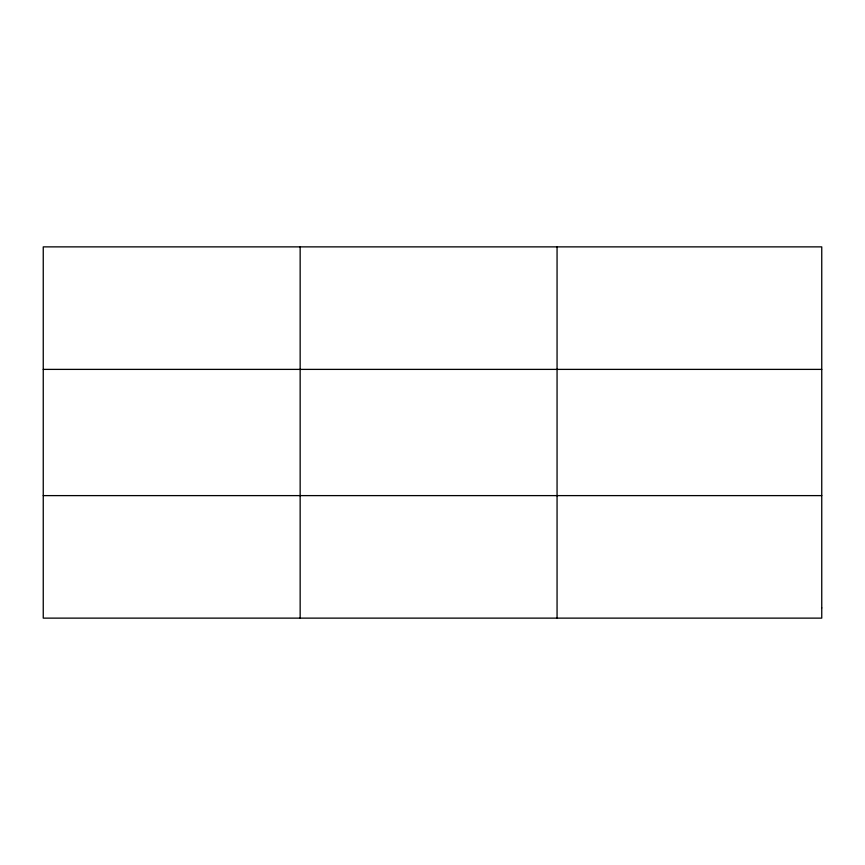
<?xml version="1.0" encoding="UTF-8"?>
<svg xmlns="http://www.w3.org/2000/svg" width="865" height="865" viewBox="0 0 865 865"><rect width="100%" height="100%" fill="white"/><g stroke="black" fill="none" stroke-linecap="round" stroke-linejoin="round"><path stroke-width="1.3" d="M300.155 246.871L300.155 618.129M557.06 246.871L557.06 618.129M43.25 369.387L821.75 369.387M43.25 495.613L821.75 495.613M821.75 607.922L821.75 618.129L43.25 618.129L43.25 246.871L821.75 246.871L821.75 607.922"/></g></svg>
